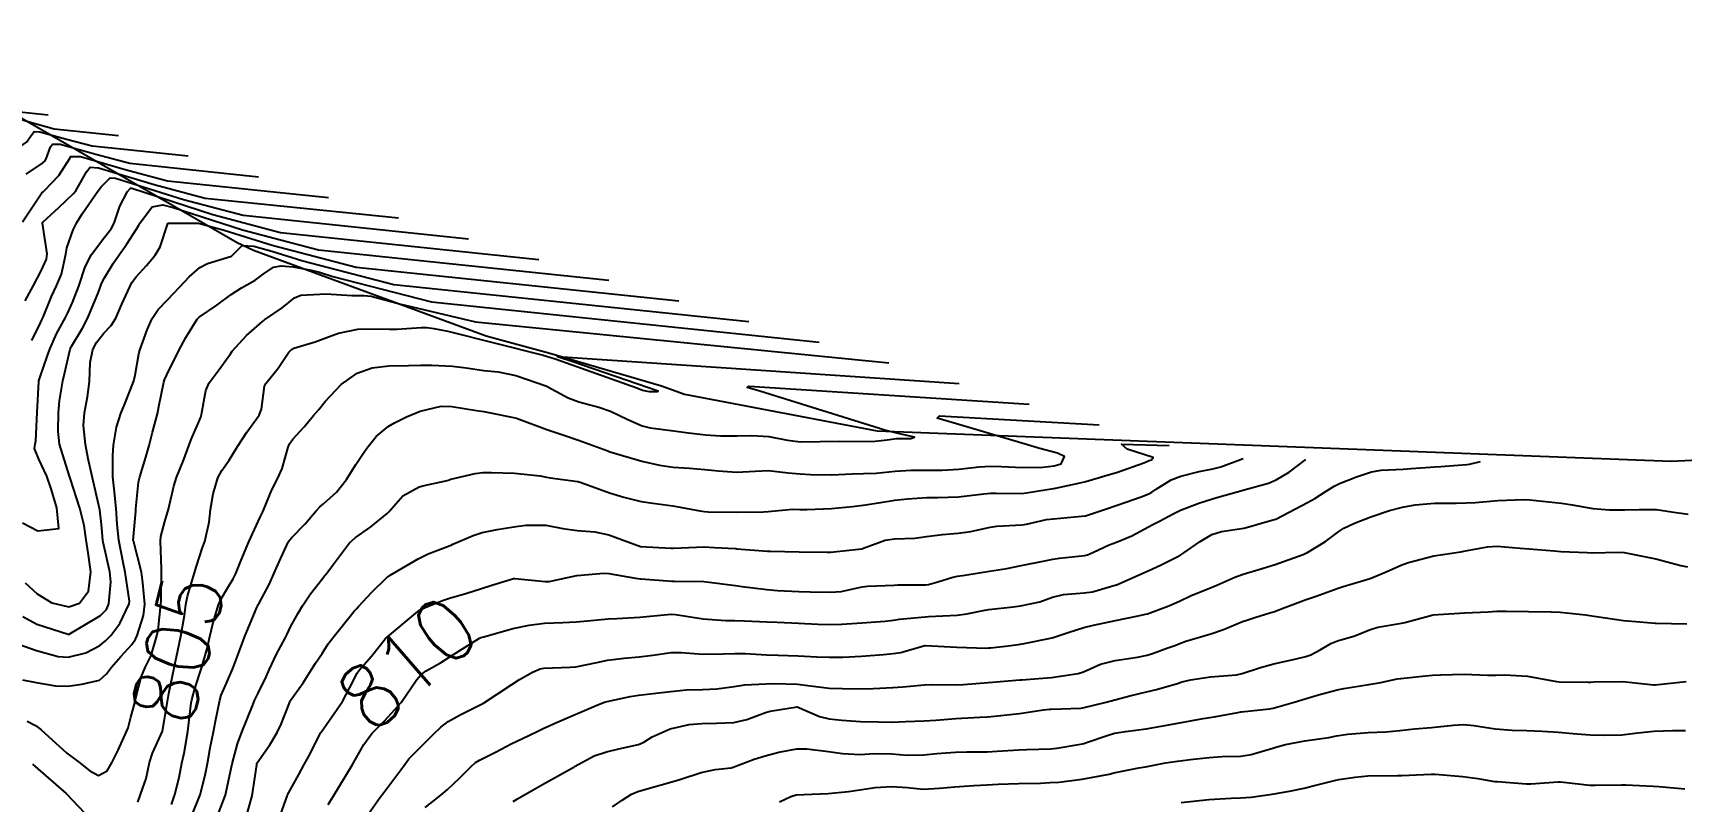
# Model space of a CAD drawing. Header units: metres. Extents: x 307586 to 320046, y 7427249 to 7434250.
# Drawn here: x 319558.4 to 319662.3, y 7429482.7 to 7429531.1 of the extents above; entities that cross this region are included whole.
import ezdxf
from ezdxf.enums import TextEntityAlignment as Align

# ---------------------------------------------------------------- set-up
doc = ezdxf.new("R2010")
doc.units = ezdxf.units.M
doc.header["$MEASUREMENT"] = 0
for name, color, linetype in [('Area', 45, 'Continuous'), ('Cotas', 45, 'Continuous'), ('Curvas de Nivel 1m', 11, 'Continuous'), ('Curvas de Nivel 5m', 15, 'Continuous')]:
    doc.layers.add(name, color=color, linetype=linetype)
doc.styles.add('Style-STANDARD', font='STANDARD.shx')

msp = doc.modelspace()

# ---------------------------------------------------------------- linework, layer by layer
at = {"layer": 'Area'}
msp.add_polyline3d([(319454.42, 7429616.79, 781.45), (319463.46, 7429607.41, 785.79), (319474.01, 7429595.59, 781.68), (319485.34, 7429582.78, 782.51), (319500.49, 7429566.87, 792.7), (319503.36, 7429563.78, 807.25), (319505.71, 7429561.7, 800.58), (319509.48, 7429558.21, 800.65), (319512.43, 7429555.23, 798.11), (319514.95, 7429552.85, 812.36), (319521.06, 7429547.78, 808.47), (319525.57, 7429544.29, 801.18), (319571.24, 7429517.91, 802.88), (319572.27, 7429517.44, 803.48), (319586.92, 7429512.02, 806.91), (319590.94, 7429510.93, 807.08), (319597.97, 7429508.88, 807.16), (319599.42, 7429508.36, 806.86), (319611.57, 7429506.03, 808.17), (319661.62, 7429504.12, 813.03), (319668.94, 7429504.48, 812.12)], dxfattribs=at)
at = {"layer": 'Curvas de Nivel 1m', "flags": 128}
for points, elevation in [([(319551.28, 7429529.17), (319551.45, 7429528.86), (319552.08, 7429527.29), (319552.54, 7429525.72), (319552.66, 7429525.28), (319552.96, 7429524.37), (319553.47, 7429523.78), (319554.95, 7429523.43), (319556.71, 7429523.48), (319556.96, 7429523.55), (319557.94, 7429524.24), (319558.21, 7429524.59), (319558.43, 7429524.91), (319558.8, 7429524.9), (319560.47, 7429524.43), (319562.08, 7429524), (319568.15, 7429523.37)], 794), ([(319552.53, 7429528.52), (319553.14, 7429527.28), (319553.66, 7429525.95), (319554.03, 7429525.26), (319554.48, 7429524.77), (319554.97, 7429524.61), (319555.53, 7429524.68), (319556.82, 7429525.23), (319556.91, 7429525.3), (319557.28, 7429525.69), (319557.52, 7429525.69), (319558.65, 7429525.37), (319559.7, 7429525.09), (319563.74, 7429524.67)], 793), ([(319553.77, 7429527.88), (319554.07, 7429527.26), (319554.37, 7429526.64), (319554.98, 7429526.15), (319555.91, 7429526.31), (319556.12, 7429526.48), (319556.24, 7429526.48), (319556.8, 7429526.32), (319557.32, 7429526.18), (319559.32, 7429525.97)], 792), ([(319557.7, 7429519.22), (319558.92, 7429521.04), (319559, 7429521.12), (319559.09, 7429521.2), (319559.98, 7429522.14), (319560.66, 7429523.18), (319560.72, 7429523.3), (319560.73, 7429523.33), (319561.35, 7429523.33), (319564.17, 7429522.52), (319566.84, 7429521.81), (319576.99, 7429520.76)], 796), ([(319557.86, 7429514.23), (319558.39, 7429515.21), (319558.87, 7429516.12), (319559.22, 7429516.86), (319559.26, 7429517.2), (319558.96, 7429519.14), (319558.98, 7429519.2), (319559.99, 7429520.12), (319560.92, 7429521.01), (319561.05, 7429521.18), (319561.74, 7429522.37), (319561.97, 7429522.66), (319562.49, 7429522.63), (319566, 7429521.58), (319569.22, 7429520.72), (319581.4, 7429519.46)], 797), ([(319557.69, 7429500.23), (319558.67, 7429499.73), (319559.98, 7429499.88), (319559.87, 7429501.19), (319559.5, 7429502.39), (319559.23, 7429503.19), (319558.72, 7429504.26), (319558.46, 7429504.93), (319558.49, 7429505.2), (319558.53, 7429505.41), (319558.62, 7429507.2), (319558.73, 7429509.15), (319558.73, 7429509.2), (319558.78, 7429509.39), (319559.26, 7429510.73), (319559.43, 7429511.19), (319559.85, 7429512.15), (319560.41, 7429513.18), (319560.55, 7429513.47), (319560.84, 7429514.14), (319561.24, 7429515.17), (319561.65, 7429516.39), (319562.05, 7429517.16), (319562.89, 7429518.28), (319563.28, 7429518.77), (319563.47, 7429519.14), (319563.84, 7429520.21), (319564.32, 7429521.14), (319564.51, 7429521.35), (319564.58, 7429521.34), (319569.7, 7429519.67), (319573.97, 7429518.54), (319590.24, 7429516.85)], 799), ([(319558.29, 7429511.73), (319558.83, 7429512.86), (319558.94, 7429513.09), (319559, 7429513.2), (319559.53, 7429514.51), (319559.84, 7429515.19), (319560.15, 7429515.91), (319560.43, 7429517.18), (319560.5, 7429517.57), (319560.9, 7429518.72), (319561.12, 7429519.18), (319561.46, 7429519.73), (319562.45, 7429521.16), (319562.66, 7429521.42), (319563.23, 7429522), (319563.55, 7429521.97), (319567.85, 7429520.63), (319571.6, 7429519.63), (319585.82, 7429518.15)], 798), ([(319557.72, 7429494.33), (319558.6, 7429493.86), (319560.57, 7429493.21), (319560.59, 7429493.2), (319560.64, 7429493.22), (319562.61, 7429494.39), (319562.99, 7429494.77), (319563.14, 7429495.14), (319563.26, 7429496.51), (319563.2, 7429497.14), (319562.79, 7429499.02), (319562.77, 7429499.15), (319562.67, 7429500.13), (319562.58, 7429501.05), (319562.56, 7429501.15), (319562.51, 7429501.33), (319562.08, 7429503.16), (319561.84, 7429504.28), (319561.66, 7429505.17), (319561.54, 7429506.38), (319561.6, 7429507.17), (319561.79, 7429508.19), (319561.92, 7429509.16), (319561.97, 7429510.34), (319562.14, 7429511.16), (319562.36, 7429511.61), (319562.82, 7429512.2), (319563.29, 7429512.68), (319563.58, 7429513.14), (319563.96, 7429514.02), (319564.47, 7429515.13), (319564.6, 7429515.39), (319564.86, 7429515.74), (319565.52, 7429516.47), (319566.07, 7429517.12), (319566.37, 7429517.64), (319566.86, 7429519.11), (319566.88, 7429519.13), (319568.79, 7429519.14), (319570.4, 7429518.7), (319573.44, 7429517.75), (319578.73, 7429516.36), (319599.07, 7429514.24)], 801), ([(319557.09, 7429492.71), (319558.58, 7429492.2), (319559.94, 7429491.82), (319560.57, 7429491.77), (319561.69, 7429492.05), (319562.58, 7429492.51), (319562.94, 7429492.8), (319563.27, 7429493.14), (319563.84, 7429493.9), (319564.43, 7429495.13), (319564.45, 7429495.3), (319564.16, 7429497.13), (319564.04, 7429497.74), (319563.76, 7429499.14), (319563.66, 7429500.15), (319563.6, 7429501.14), (319563.47, 7429502.38), (319563.4, 7429503.14), (319563.39, 7429504.48), (319563.44, 7429505.14), (319563.62, 7429506.27), (319563.89, 7429507.14), (319564.15, 7429507.75), (319564.7, 7429509.13), (319564.72, 7429509.19), (319564.79, 7429509.54), (319565.04, 7429510.89), (319565.1, 7429511.13), (319565.55, 7429512.4), (319565.88, 7429513.12), (319566.26, 7429513.69), (319566.84, 7429514.31), (319567.6, 7429515.1), (319568.21, 7429515.74), (319568.87, 7429516.34), (319569.35, 7429516.6), (319570.88, 7429517.06), (319571.54, 7429517.72), (319572.29, 7429517.68), (319573.41, 7429517.37), (319575.36, 7429516.76), (319581.11, 7429515.27), (319603.49, 7429512.94)], 802), ([(319557.69, 7429490.35), (319558.55, 7429490.18), (319559.78, 7429489.96), (319560.55, 7429489.94), (319561.44, 7429490.06), (319562.55, 7429490.32), (319562.99, 7429490.71), (319563.3, 7429491.14), (319563.9, 7429491.81), (319564.58, 7429492.57), (319564.82, 7429492.9), (319564.92, 7429493.13), (319565.33, 7429494.4), (319565.4, 7429495.12), (319565.29, 7429496.46), (319565.2, 7429497.12), (319564.69, 7429499.11), (319564.68, 7429499.13), (319564.84, 7429500.97), (319564.85, 7429501.13), (319565.02, 7429502.81), (319565.09, 7429503.13), (319565.48, 7429504.37), (319565.69, 7429505.12), (319565.9, 7429505.96), (319566.2, 7429507.12), (319566.3, 7429507.58), (319566.61, 7429509.11), (319566.65, 7429509.25), (319566.79, 7429509.57), (319567.56, 7429511.1), (319567.99, 7429511.92), (319568.71, 7429513.08), (319568.83, 7429513.2), (319569.95, 7429513.96), (319570.85, 7429514.64), (319571.5, 7429515.05), (319572.37, 7429515.53), (319572.87, 7429515.91), (319573.53, 7429516.37), (319574.01, 7429516.45), (319574.77, 7429516.38), (319575.9, 7429516.18), (319576.41, 7429516.04), (319577.26, 7429515.78), (319583.49, 7429514.18), (319607.91, 7429511.64)], 803), ([(319557.99, 7429487.74), (319558.52, 7429487.46), (319558.86, 7429487.2), (319560.5, 7429485.72), (319561.23, 7429485.17), (319561.94, 7429484.61), (319562.48, 7429484.31), (319563.03, 7429484.6), (319563.36, 7429485.14), (319563.73, 7429485.91), (319564.28, 7429487.13), (319564.35, 7429487.31), (319564.53, 7429487.98), (319564.77, 7429488.9), (319564.82, 7429489.13), (319565.17, 7429490.51), (319565.43, 7429491.12), (319565.81, 7429491.88), (319566.17, 7429493.11), (319566.24, 7429493.47), (319566.42, 7429495.11), (319566.43, 7429495.3), (319566.45, 7429497.11), (319566.45, 7429497.31), (319566.39, 7429499.11), (319566.41, 7429499.37), (319566.68, 7429500.33), (319566.9, 7429501.11), (319567.24, 7429502.56), (319567.4, 7429503.1), (319567.86, 7429504.23), (319568.19, 7429505.09), (319568.34, 7429505.49), (319568.75, 7429506.46), (319568.94, 7429506.9), (319568.99, 7429507.08), (319569.26, 7429508.59), (319569.47, 7429509.07), (319570.03, 7429509.83), (319570.8, 7429510.9), (319570.92, 7429511.06), (319571.82, 7429512.05), (319572.83, 7429512.94), (319572.89, 7429512.97), (319572.96, 7429513.03), (319574.06, 7429513.8), (319574.85, 7429514.43), (319575.25, 7429514.6), (319576.85, 7429514.67), (319578.45, 7429514.57), (319578.85, 7429514.57), (319579.22, 7429514.58), (319579.68, 7429514.53), (319581.47, 7429514.05), (319586.25, 7429512.91), (319612.32, 7429510.33)], 804), ([(319567.09, 7429482.48), (319567.29, 7429483.1), (319567.57, 7429484.18), (319567.75, 7429485.09), (319567.88, 7429485.71), (319568.11, 7429487.09), (319568.34, 7429488.89), (319568.38, 7429489.08), (319568.55, 7429489.72), (319568.87, 7429490.76), (319568.98, 7429491.08), (319569.33, 7429492.32), (319569.5, 7429493.07), (319569.71, 7429493.96), (319570.05, 7429495.07), (319570.23, 7429495.45), (319570.63, 7429496.13), (319570.98, 7429496.71), (319571.15, 7429497.05), (319571.49, 7429497.88), (319571.97, 7429499.04), (319572.68, 7429500.6), (319572.82, 7429500.89), (319572.89, 7429501.03), (319573.41, 7429502.32), (319573.77, 7429503.02), (319574.06, 7429503.67), (319574.44, 7429505.01), (319574.53, 7429505.22), (319574.74, 7429505.51), (319575.46, 7429506.3), (319576.05, 7429507), (319576.37, 7429507.39), (319576.77, 7429507.88), (319577.79, 7429508.97), (319578.79, 7429509.68), (319579.73, 7429510.02), (319580.79, 7429510.14), (319582.04, 7429510.16), (319582.8, 7429510.19), (319583.5, 7429510.19), (319584.8, 7429510.11), (319585.67, 7429510.01), (319586.79, 7429509.85), (319587.68, 7429509.75), (319588.79, 7429509.53), (319590.75, 7429508.86), (319590.78, 7429508.84), (319590.82, 7429508.82), (319592.1, 7429508.13), (319592.77, 7429507.87), (319594.02, 7429507.53), (319594.77, 7429507.27), (319595.85, 7429506.76), (319596.76, 7429506.36), (319597.26, 7429506.23), (319598.75, 7429506.04), (319599.52, 7429505.94), (319600.75, 7429505.79), (319601.7, 7429505.73), (319602.75, 7429505.72), (319603.67, 7429505.74), (319604.75, 7429505.69), (319605.93, 7429505.45), (319606.74, 7429505.34), (319607.99, 7429505.37), (319609.18, 7429505.38), (319610.38, 7429505.37), (319611.46, 7429505.39), (319612.2, 7429505.47), (319612.8, 7429505.55), (319613.69, 7429505.55), (319613.92, 7429505.64), (319612.91, 7429505.87), (319612.32, 7429506.01), (319612.06, 7429506.08), (319604.17, 7429508.54), (319603.39, 7429508.78), (319603.51, 7429508.85), (319621.16, 7429507.72)], 806), ([(319568.46, 7429482), (319568.78, 7429482.77), (319568.89, 7429483.08), (319569.22, 7429484.33), (319569.37, 7429485.07), (319569.53, 7429486.05), (319569.74, 7429487.07), (319569.87, 7429487.73), (319570.13, 7429489.06), (319570.23, 7429489.38), (319570.55, 7429490.12), (319570.96, 7429491.05), (319571.39, 7429492.24), (319571.7, 7429493.04), (319572.48, 7429494.9), (319572.54, 7429495.03), (319572.56, 7429495.08), (319572.62, 7429495.18), (319573.26, 7429496.39), (319573.55, 7429497.02), (319573.88, 7429497.79), (319574.45, 7429499.01), (319574.53, 7429499.15), (319574.67, 7429499.32), (319575.51, 7429500.17), (319576.21, 7429500.99), (319576.44, 7429501.24), (319576.69, 7429501.46), (319577.5, 7429502.18), (319578.13, 7429502.97), (319578.72, 7429503.91), (319579.14, 7429504.55), (319579.41, 7429504.95), (319580, 7429505.69), (319580.75, 7429506.31), (319581.15, 7429506.54), (319581.9, 7429506.92), (319582.77, 7429507.27), (319584.08, 7429507.59), (319584.77, 7429507.58), (319586.32, 7429507.32), (319586.77, 7429507.25), (319587.1, 7429507.2), (319588.76, 7429506.86), (319588.84, 7429506.84), (319590.75, 7429506.12), (319591.77, 7429505.79), (319592.74, 7429505.46), (319594.6, 7429504.77), (319594.73, 7429504.72), (319594.8, 7429504.7), (319596.73, 7429504.13), (319597.86, 7429503.87), (319598.72, 7429503.75), (319599.75, 7429503.68), (319600.72, 7429503.61), (319601.55, 7429503.52), (319602.72, 7429503.43), (319603.88, 7429503.5), (319604.72, 7429503.53), (319605.96, 7429503.4), (319606.72, 7429503.32), (319607.38, 7429503.28), (319608.72, 7429503.26), (319609.99, 7429503.32), (319610.72, 7429503.34), (319611.52, 7429503.37), (319612.72, 7429503.49), (319613.71, 7429503.55), (319614.72, 7429503.56), (319615.68, 7429503.57), (319616.72, 7429503.62), (319618, 7429503.76), (319618.73, 7429503.81), (319619.41, 7429503.79), (319620.73, 7429503.72), (319622.02, 7429503.74), (319622.73, 7429503.83), (319623.18, 7429503.97), (319623.38, 7429504.42), (319622.94, 7429504.63), (319621.75, 7429504.95), (319621.06, 7429505.15), (319616.93, 7429506.37), (319615.36, 7429506.83), (319615.51, 7429506.98), (319625.57, 7429506.42)], 807), ([(319569.92, 7429481.6), (319570.47, 7429483.02), (319570.49, 7429483.05), (319570.5, 7429483.08), (319570.91, 7429485.05), (319571.25, 7429486.31), (319571.52, 7429487.05), (319572.2, 7429488.7), (319572.33, 7429489.03), (319572.55, 7429489.51), (319573.05, 7429490.54), (319573.27, 7429491.02), (319573.68, 7429491.91), (319574.27, 7429493.01), (319574.38, 7429493.23), (319574.6, 7429493.68), (319575.07, 7429494.54), (319575.35, 7429495), (319575.85, 7429495.77), (319576.64, 7429496.76), (319576.74, 7429496.89), (319576.82, 7429496.99), (319577.3, 7429497.63), (319578.32, 7429498.97), (319578.67, 7429499.3), (319579.65, 7429499.98), (319580.68, 7429500.82), (319580.79, 7429500.94), (319581.68, 7429501.94), (319582.71, 7429502.5), (319583.02, 7429502.59), (319584.38, 7429502.89), (319584.64, 7429502.96), (319584.71, 7429502.99), (319586.23, 7429503.36), (319586.72, 7429503.41), (319587.27, 7429503.41), (319588.72, 7429503.38), (319590.33, 7429503.21), (319590.72, 7429503.12), (319590.97, 7429503.07), (319592.71, 7429502.84), (319592.92, 7429502.79), (319594.7, 7429502.13), (319595.61, 7429501.86), (319596.7, 7429501.59), (319597.43, 7429501.48), (319598.7, 7429501.32), (319600.4, 7429501), (319600.7, 7429500.95), (319600.93, 7429500.93), (319602.7, 7429500.91), (319604.42, 7429500.93), (319604.7, 7429500.95), (319606.23, 7429501.1), (319606.7, 7429501.09), (319607.14, 7429501.07), (319608.7, 7429501.15), (319610.02, 7429501.27), (319610.7, 7429501.36), (319611.65, 7429501.51), (319612.7, 7429501.67), (319613.49, 7429501.76), (319614.71, 7429501.84), (319615.39, 7429501.84), (319616.71, 7429501.88), (319618.29, 7429502.06), (319618.71, 7429502.11), (319619.08, 7429502.1), (319620.71, 7429502.09), (319622.69, 7429502.41), (319622.71, 7429502.41), (319622.73, 7429502.41), (319622.81, 7429502.43), (319624.37, 7429502.76), (319624.72, 7429502.85), (319625.92, 7429503.2), (319626.72, 7429503.43), (319628.39, 7429504.03), (319628.73, 7429504.17), (319628.87, 7429504.22), (319628.98, 7429504.36), (319627.34, 7429504.89), (319626.97, 7429505.2), (319629.99, 7429505.12)], 808), ([(319571.8, 7429481.69), (319572.17, 7429483.03), (319572.46, 7429484.99), (319572.46, 7429485.03), (319572.47, 7429485.05), (319572.49, 7429485.11), (319573.29, 7429486.24), (319573.75, 7429487.02), (319574, 7429487.55), (319574.54, 7429488.94), (319574.56, 7429488.99), (319574.58, 7429489.01), (319575.4, 7429490.16), (319575.91, 7429491), (319576.17, 7429491.4), (319576.58, 7429492.01), (319576.97, 7429492.6), (319577.26, 7429492.98), (319578.61, 7429494.67), (319578.75, 7429494.82), (319578.87, 7429494.96), (319579.71, 7429495.87), (319580.64, 7429496.78), (319580.73, 7429496.85), (319580.87, 7429496.94), (319582.65, 7429497.98), (319583.28, 7429498.28), (319584.66, 7429498.82), (319584.72, 7429498.84), (319584.83, 7429498.89), (319586.1, 7429499.45), (319586.67, 7429499.62), (319587.62, 7429499.81), (319588.67, 7429499.98), (319589.42, 7429500.09), (319590.68, 7429500.1), (319591.75, 7429499.88), (319592.67, 7429499.75), (319593.78, 7429499.67), (319594.67, 7429499.48), (319596.66, 7429498.75), (319598.58, 7429498.64), (319598.66, 7429498.64), (319598.74, 7429498.64), (319600.19, 7429498.7), (319600.64, 7429498.72), (319600.66, 7429498.73), (319601.32, 7429498.69), (319602.62, 7429498.63), (319602.66, 7429498.62), (319602.72, 7429498.61), (319604.66, 7429498.46), (319604.86, 7429498.45), (319606.66, 7429498.42), (319608.43, 7429498.38), (319608.66, 7429498.39), (319608.85, 7429498.41), (319610.4, 7429498.58), (319610.64, 7429498.61), (319610.66, 7429498.62), (319612.09, 7429499.14), (319612.67, 7429499.23), (319613.94, 7429499.27), (319614.68, 7429499.37), (319615.7, 7429499.5), (319616.68, 7429499.58), (319617.48, 7429499.7), (319618.69, 7429499.96), (319619.13, 7429500.03), (319620.69, 7429500.12), (319620.98, 7429500.16), (319622.26, 7429500.44), (319622.69, 7429500.5), (319624.46, 7429500.65), (319624.7, 7429500.69), (319625.98, 7429501.11), (319626.7, 7429501.35), (319628.21, 7429501.87), (319628.71, 7429502.07), (319628.9, 7429502.17), (319629.17, 7429502.36), (319630.12, 7429502.95), (319630.72, 7429503.19), (319631.87, 7429503.47), (319632.73, 7429503.65), (319633.25, 7429503.78), (319634.64, 7429504.29)], 809), ([(319576.97, 7429482.47), (319577.29, 7429482.98), (319578.49, 7429484.96), (319579.21, 7429486.26), (319579.71, 7429486.95), (319580.11, 7429487.36), (319580.53, 7429487.77), (319581.57, 7429488.92), (319582.56, 7429490.36), (319582.8, 7429490.66), (319583.15, 7429490.9), (319584.05, 7429491.41), (319584.58, 7429491.74), (319585.27, 7429492.19), (319586.33, 7429492.87), (319586.5, 7429492.96), (319586.59, 7429493), (319586.78, 7429493.05), (319588.6, 7429493.57), (319589.64, 7429493.79), (319590.6, 7429493.91), (319591.76, 7429493.96), (319592.6, 7429493.99), (319593.32, 7429494.07), (319594.61, 7429494.19), (319595.16, 7429494.21), (319596.61, 7429494.29), (319598.36, 7429494.47), (319598.61, 7429494.49), (319598.87, 7429494.46), (319600.61, 7429494.18), (319602.02, 7429494.09), (319602.61, 7429494.08), (319603.21, 7429494.07), (319604.61, 7429494), (319605.28, 7429493.97), (319606.61, 7429493.91), (319607.84, 7429493.85), (319608.61, 7429493.83), (319609.34, 7429493.86), (319610.61, 7429493.93), (319612.09, 7429494.04), (319612.61, 7429494.1), (319612.99, 7429494.16), (319614.61, 7429494.32), (319614.81, 7429494.33), (319616.61, 7429494.42), (319617.23, 7429494.5), (319618.37, 7429494.73), (319618.62, 7429494.77), (319620.14, 7429494.94), (319620.62, 7429495), (319621.82, 7429495.25), (319622.63, 7429495.55), (319623.32, 7429495.73), (319624.63, 7429495.82), (319625.15, 7429495.89), (319626.64, 7429496.32), (319626.69, 7429496.34), (319626.82, 7429496.39), (319628.65, 7429497.22), (319629.43, 7429497.58), (319630.66, 7429498.19), (319630.9, 7429498.34), (319631.93, 7429499.07), (319632.68, 7429499.51), (319633.29, 7429499.7), (319634.69, 7429499.91), (319635, 7429499.98), (319636.02, 7429500.28), (319636.54, 7429500.42), (319636.7, 7429500.48), (319637.14, 7429500.71), (319638.71, 7429501.52), (319639.17, 7429501.77), (319639.88, 7429502.23), (319640.38, 7429502.56), (319640.72, 7429502.72), (319641.79, 7429503.14), (319642.73, 7429503.46), (319643.35, 7429503.56), (319644.73, 7429503.63), (319645.24, 7429503.66), (319646.74, 7429503.76), (319647.1, 7429503.79), (319648.74, 7429503.91), (319648.92, 7429503.94), (319649.6, 7429504.11)], 811), ([(319579.51, 7429481.9), (319580.25, 7429482.94), (319580.35, 7429483.07), (319580.48, 7429483.24), (319581.73, 7429484.92), (319582.06, 7429485.35), (319582.51, 7429485.83), (319583.06, 7429486.36), (319583.58, 7429486.9), (319584.06, 7429487.36), (319584.53, 7429487.72), (319585.28, 7429488.13), (319586.54, 7429488.76), (319586.75, 7429488.87), (319588.55, 7429490.04), (319589.03, 7429490.36), (319589.85, 7429490.83), (319590.34, 7429491.04), (319590.57, 7429491.08), (319592.23, 7429491.13), (319592.57, 7429491.16), (319593.91, 7429491.44), (319594.57, 7429491.57), (319595.62, 7429491.71), (319596.58, 7429491.8), (319597.43, 7429491.89), (319598.58, 7429492.06), (319599.23, 7429492.07), (319600.59, 7429491.96), (319601.87, 7429491.97), (319602.59, 7429492.01), (319603.25, 7429492), (319604.59, 7429491.92), (319605.34, 7429491.89), (319606.59, 7429491.85), (319607.78, 7429491.8), (319608.58, 7429491.77), (319609.41, 7429491.77), (319610.59, 7429491.83), (319611.97, 7429491.94), (319612.59, 7429492), (319613.06, 7429492.07), (319614.59, 7429492.5), (319614.62, 7429492.51), (319616.59, 7429492.4), (319618.45, 7429492.34), (319618.59, 7429492.35), (319618.71, 7429492.36), (319619.66, 7429492.47), (319620.49, 7429492.57), (319620.59, 7429492.58), (319620.74, 7429492.6), (319622.6, 7429492.98), (319623.68, 7429493.34), (319624.61, 7429493.65), (319625.22, 7429493.79), (319626.61, 7429494.08), (319628.02, 7429494.37), (319628.5, 7429494.48), (319628.62, 7429494.51), (319629.96, 7429495.01), (319630.63, 7429495.3), (319631.33, 7429495.63), (319632.64, 7429496.17), (319632.74, 7429496.21), (319632.98, 7429496.31), (319634.12, 7429496.82), (319634.65, 7429497.01), (319635.63, 7429497.3), (319636.66, 7429497.62), (319638.43, 7429498.24), (319638.59, 7429498.32), (319638.66, 7429498.35), (319639.84, 7429499.07), (319640.68, 7429499.69), (319641, 7429499.9), (319641.66, 7429500.21), (319642.7, 7429500.61), (319643.87, 7429501.01), (319644.7, 7429501.23), (319645.5, 7429501.37), (319646.71, 7429501.47), (319648.07, 7429501.49), (319648.71, 7429501.5), (319649.29, 7429501.53), (319650.71, 7429501.65), (319652.34, 7429501.71), (319652.71, 7429501.69), (319653.13, 7429501.65), (319654.71, 7429501.47), (319655.38, 7429501.37), (319656.7, 7429501.14), (319657.75, 7429501.06), (319658.7, 7429501.05), (319659.62, 7429501.08), (319660.7, 7429501.07), (319661.66, 7429500.93), (319662.7, 7429500.78)], 812), ([(319583.08, 7429482.29), (319583.86, 7429482.9), (319584.19, 7429483.18), (319584.48, 7429483.42), (319585.24, 7429484.13), (319585.99, 7429484.88), (319586.25, 7429485.12), (319586.5, 7429485.28), (319587.56, 7429485.8), (319588.51, 7429486.3), (319588.87, 7429486.48), (319589.61, 7429486.83), (319590.22, 7429487.13), (319590.53, 7429487.27), (319591.37, 7429487.65), (319592.54, 7429488.16), (319592.98, 7429488.34), (319594, 7429488.78), (319594.38, 7429488.93), (319594.55, 7429488.98), (319596.01, 7429489.29), (319596.55, 7429489.37), (319597.26, 7429489.45), (319598.55, 7429489.61), (319599.56, 7429489.7), (319600.56, 7429489.74), (319601.47, 7429489.78), (319602.56, 7429489.92), (319603.21, 7429490.02), (319604.56, 7429490.09), (319605.11, 7429490.1), (319606.56, 7429490.06), (319607.2, 7429489.98), (319608.56, 7429489.82), (319609.36, 7429489.79), (319610.56, 7429489.78), (319611.33, 7429489.8), (319612.56, 7429489.86), (319613.2, 7429489.9), (319614.57, 7429490.02), (319615.04, 7429490.05), (319616.57, 7429490.03), (319617.02, 7429490.05), (319618.57, 7429490.18), (319618.84, 7429490.2), (319620.57, 7429490.34), (319620.69, 7429490.34), (319622.02, 7429490.44), (319622.57, 7429490.49), (319624.25, 7429490.74), (319624.58, 7429490.84), (319625.66, 7429491.32), (319626.58, 7429491.56), (319627.99, 7429491.77), (319628.59, 7429491.9), (319628.93, 7429492.01), (319629.91, 7429492.35), (319630.4, 7429492.53), (319630.6, 7429492.6), (319631.03, 7429492.77), (319632.6, 7429493.25), (319633.4, 7429493.51), (319634.61, 7429494.01), (319634.81, 7429494.09), (319635.38, 7429494.28), (319636.34, 7429494.56), (319636.63, 7429494.65), (319637.28, 7429494.91), (319638.63, 7429495.41), (319639.25, 7429495.62), (319640.64, 7429496.12), (319640.95, 7429496.22), (319642.65, 7429496.73), (319643.67, 7429497.16), (319644.66, 7429497.6), (319645.08, 7429497.74), (319646.66, 7429498.15), (319648.37, 7429498.42), (319648.67, 7429498.47), (319650.05, 7429498.73), (319650.67, 7429498.76), (319652.11, 7429498.64), (319652.67, 7429498.59), (319654.25, 7429498.47), (319654.67, 7429498.44), (319656.34, 7429498.36), (319656.67, 7429498.35), (319658.28, 7429498.39), (319658.67, 7429498.37), (319660.66, 7429497.98), (319662.24, 7429497.54), (319662.66, 7429497.46)], 813), ([(319588.63, 7429482.67), (319588.9, 7429482.84), (319589.89, 7429483.41), (319590.48, 7429483.75), (319592.37, 7429484.79), (319592.45, 7429484.84), (319592.49, 7429484.87), (319593.74, 7429485.55), (319594.51, 7429485.81), (319595.29, 7429485.99), (319596.52, 7429486.27), (319596.86, 7429486.41), (319597.39, 7429486.74), (319598.53, 7429487.25), (319599.72, 7429487.52), (319600.53, 7429487.59), (319601.45, 7429487.61), (319602.53, 7429487.65), (319603.37, 7429487.83), (319604.54, 7429488.28), (319604.83, 7429488.36), (319606.54, 7429488.63), (319607.95, 7429488.02), (319608.54, 7429487.88), (319609.34, 7429487.79), (319610.53, 7429487.72), (319611.66, 7429487.69), (319612.53, 7429487.68), (319613.37, 7429487.71), (319614.54, 7429487.75), (319615.27, 7429487.79), (319616.54, 7429487.9), (319618.04, 7429487.99), (319618.54, 7429488.01), (319618.98, 7429488.04), (319620.54, 7429488.21), (319622.07, 7429488.44), (319622.47, 7429488.5), (319622.54, 7429488.5), (319624.41, 7429488.55), (319624.55, 7429488.57), (319626.01, 7429488.94), (319626.55, 7429489.08), (319627.58, 7429489.35), (319628.56, 7429489.59), (319629.18, 7429489.73), (319630.57, 7429490.14), (319630.72, 7429490.19), (319631.33, 7429490.33), (319632.58, 7429490.53), (319634.22, 7429490.65), (319634.58, 7429490.73), (319635.74, 7429491.12), (319636.58, 7429491.34), (319638, 7429491.66), (319638.59, 7429491.81), (319638.91, 7429491.91), (319639.51, 7429492.23), (319640.18, 7429492.64), (319640.6, 7429492.8), (319641.69, 7429493.12), (319642.61, 7429493.5), (319643.13, 7429493.67), (319644.62, 7429493.91), (319644.83, 7429493.95), (319645.62, 7429494.16), (319646.4, 7429494.38), (319646.63, 7429494.43), (319646.95, 7429494.47), (319648.63, 7429494.57), (319650.1, 7429494.63), (319650.63, 7429494.66), (319651.22, 7429494.68), (319652.63, 7429494.64), (319654.06, 7429494.62), (319654.63, 7429494.6), (319656.22, 7429494.44), (319656.63, 7429494.38), (319656.93, 7429494.33), (319658.62, 7429494.09), (319659.66, 7429493.99), (319660.62, 7429493.91), (319660.69, 7429493.91), (319662.62, 7429493.88)], 814), ([(319605.41, 7429482.64), (319606.13, 7429482.98), (319606.48, 7429483.08), (319606.95, 7429483.1), (319608.48, 7429483.18), (319609.76, 7429483.31), (319610.48, 7429483.4), (319611.46, 7429483.55), (319612.48, 7429483.62), (319613.48, 7429483.55), (319614.48, 7429483.45), (319615.51, 7429483.5), (319616.48, 7429483.6), (319617.67, 7429483.68), (319618.49, 7429483.73), (319619.2, 7429483.76), (319620.49, 7429483.81), (319621.88, 7429483.83), (319622.49, 7429483.86), (319623.02, 7429483.89), (319624.49, 7429484.07), (319626.21, 7429484.39), (319626.44, 7429484.45), (319626.49, 7429484.47), (319628.08, 7429484.79), (319628.5, 7429484.86), (319629.76, 7429485.1), (319630.51, 7429485.22), (319631.5, 7429485.34), (319632.51, 7429485.45), (319633.32, 7429485.5), (319634.51, 7429485.53), (319635.16, 7429485.64), (319636.52, 7429486.03), (319636.7, 7429486.09), (319637.32, 7429486.26), (319638.53, 7429486.49), (319640.04, 7429486.71), (319640.53, 7429486.8), (319641.24, 7429486.92), (319642.53, 7429487.02), (319643.65, 7429487.06), (319644.53, 7429487.15), (319645.44, 7429487.25), (319646.53, 7429487.34), (319647.9, 7429487.49), (319648.54, 7429487.53), (319649.18, 7429487.47), (319650.53, 7429487.25), (319651.61, 7429487.17), (319652.53, 7429487.14), (319653.49, 7429487.1), (319654.53, 7429487.05), (319655.44, 7429486.95), (319656.53, 7429486.87), (319657.38, 7429486.86), (319658.53, 7429486.88), (319659.53, 7429486.99), (319660.53, 7429487.11), (319661.72, 7429487.14), (319662.53, 7429487.14)], 816), ([(319630.74, 7429482.6), (319632.48, 7429482.79), (319633.9, 7429482.88), (319634.48, 7429482.9), (319635.15, 7429482.95), (319636.48, 7429483.13), (319637.56, 7429483.32), (319638.49, 7429483.51), (319639.07, 7429483.65), (319640.5, 7429484.01), (319640.67, 7429484.05), (319641.7, 7429484.2), (319642.5, 7429484.28), (319644.37, 7429484.3), (319644.5, 7429484.3), (319644.65, 7429484.31), (319646.51, 7429484.39), (319646.75, 7429484.39), (319648.5, 7429484.24), (319649.44, 7429484.11), (319650.5, 7429483.94), (319650.67, 7429483.92), (319652.5, 7429483.79), (319652.78, 7429483.79), (319654.5, 7429483.91), (319654.65, 7429483.9), (319656.5, 7429483.7), (319656.83, 7429483.69), (319658.5, 7429483.72), (319658.78, 7429483.72), (319660.5, 7429483.63), (319660.86, 7429483.61), (319662.5, 7429483.47)], 817)]:
    msp.add_lwpolyline(points, dxfattribs=dict(at, elevation=elevation))
at = {"layer": 'Curvas de Nivel 5m', "flags": 128}
for points, elevation in [([(319557.93, 7429522.22), (319558.95, 7429522.92), (319559.1, 7429523.05), (319559.18, 7429523.2), (319559.47, 7429523.94), (319559.58, 7429524.12), (319560.07, 7429524.12), (319562.32, 7429523.48), (319564.46, 7429522.91), (319572.57, 7429522.06)], 795), ([(319557.87, 7429496.45), (319558.62, 7429495.76), (319559.54, 7429495.19), (319560.61, 7429494.94), (319561.28, 7429495.17), (319561.85, 7429495.93), (319562.01, 7429497.16), (319561.84, 7429498.34), (319561.71, 7429499.16), (319561.58, 7429500.07), (319561.31, 7429501.17), (319560.71, 7429503.06), (319560.67, 7429503.18), (319560.64, 7429503.25), (319560.03, 7429505.19), (319559.94, 7429505.99), (319559.97, 7429507.19), (319560.02, 7429507.93), (319560.23, 7429509.19), (319560.34, 7429509.64), (319560.7, 7429511.18), (319560.72, 7429511.26), (319560.81, 7429511.4), (319561.47, 7429512.52), (319561.82, 7429513.17), (319562.48, 7429514.78), (319562.61, 7429515.15), (319562.68, 7429515.33), (319562.86, 7429515.68), (319563.42, 7429516.6), (319563.79, 7429517.14), (319564.25, 7429517.78), (319564.9, 7429518.8), (319565.03, 7429519), (319565.1, 7429519.13), (319565.87, 7429520.16), (319566.54, 7429520.3), (319567.19, 7429520.13), (319571.56, 7429518.71), (319576.35, 7429517.45), (319594.66, 7429515.55)], 800), ([(319564.96, 7429482.63), (319565.14, 7429483.12), (319565.49, 7429484.11), (319565.71, 7429485.12), (319565.9, 7429485.71), (319566.52, 7429487.11), (319566.85, 7429489.11), (319566.92, 7429489.48), (319567.26, 7429491.1), (319567.49, 7429492.19), (319567.68, 7429493.09), (319567.91, 7429494.39), (319568, 7429495.09), (319568.1, 7429495.61), (319568.54, 7429497.08), (319568.65, 7429497.44), (319569.05, 7429498.68), (319569.19, 7429499.07), (319569.46, 7429500.29), (319569.55, 7429501.07), (319569.71, 7429502.06), (319570.02, 7429503.07), (319570.26, 7429503.53), (319570.72, 7429504.2), (319571.26, 7429505.05), (319571.83, 7429505.96), (319572.62, 7429507.03), (319572.77, 7429507.41), (319572.95, 7429508.85), (319573.03, 7429509.03), (319573.82, 7429510), (319574.49, 7429511.01), (319574.65, 7429511.17), (319574.81, 7429511.25), (319576.15, 7429511.65), (319576.82, 7429511.9), (319577.61, 7429512.19), (319578.83, 7429512.45), (319579.3, 7429512.48), (319580.83, 7429512.45), (319581.31, 7429512.45), (319582.83, 7429512.55), (319583.19, 7429512.55), (319583.62, 7429512.5), (319584.51, 7429512.33), (319590.53, 7429510.82), (319590.8, 7429510.73), (319590.94, 7429510.68), (319591.33, 7429510.55), (319596.42, 7429508.75), (319596.78, 7429508.61), (319596.97, 7429508.56), (319597.21, 7429508.53), (319597.44, 7429508.52), (319597.7, 7429508.51), (319597.77, 7429508.54), (319592.4, 7429510.4), (319591.43, 7429510.71), (319591.4, 7429510.72), (319591.43, 7429510.72), (319616.74, 7429509.03)], 805), ([(319573.87, 7429481.6), (319574.38, 7429483.01), (319574.4, 7429483.08), (319574.48, 7429483.23), (319575.11, 7429484.38), (319575.46, 7429485), (319575.83, 7429485.67), (319576.49, 7429486.99), (319576.5, 7429487.01), (319576.52, 7429487.04), (319577.86, 7429488.97), (319578.56, 7429490.29), (319578.77, 7429490.75), (319578.92, 7429490.96), (319579.69, 7429491.83), (319580.59, 7429492.94), (319582.61, 7429494.65), (319582.76, 7429494.76), (319583.08, 7429494.91), (319584.17, 7429495.34), (319584.62, 7429495.49), (319585.7, 7429495.8), (319586.63, 7429496.1), (319587.22, 7429496.28), (319588.64, 7429496.74), (319588.74, 7429496.74), (319590.64, 7429496.55), (319590.9, 7429496.55), (319592.05, 7429496.8), (319592.64, 7429496.91), (319594.35, 7429497.07), (319594.65, 7429497.05), (319596.35, 7429496.75), (319596.64, 7429496.71), (319596.69, 7429496.7), (319598.64, 7429496.57), (319598.8, 7429496.56), (319600.64, 7429496.53), (319600.82, 7429496.51), (319602.64, 7429496.29), (319603.07, 7429496.23), (319604.63, 7429496.04), (319605.29, 7429495.98), (319606.63, 7429495.92), (319607.36, 7429495.89), (319608.63, 7429495.87), (319609.31, 7429495.92), (319610.64, 7429496.2), (319610.97, 7429496.24), (319612.64, 7429496.31), (319612.87, 7429496.32), (319614.64, 7429496.33), (319614.82, 7429496.35), (319615.41, 7429496.52), (319616.34, 7429496.82), (319616.65, 7429496.88), (319617.1, 7429496.95), (319618.65, 7429497.2), (319619.75, 7429497.37), (319620.65, 7429497.55), (319622.05, 7429497.83), (319622.66, 7429497.95), (319623.07, 7429498.02), (319624.66, 7429498.18), (319624.84, 7429498.23), (319625.22, 7429498.4), (319626.21, 7429498.85), (319626.67, 7429499.03), (319627.62, 7429499.43), (319628.69, 7429499.98), (319628.92, 7429500.12), (319629.37, 7429500.35), (319630.24, 7429500.8), (319630.7, 7429501.03), (319631.86, 7429501.48), (319632.71, 7429501.76), (319633.13, 7429501.88), (319634.65, 7429502.29), (319634.7, 7429502.31), (319634.71, 7429502.31), (319636.24, 7429502.75), (319636.72, 7429502.95), (319637.55, 7429503.44), (319638.6, 7429504.24)], 810), ([(319594.9, 7429482.33), (319595.49, 7429482.76), (319596.09, 7429483.14), (319596.48, 7429483.3), (319597.28, 7429483.54), (319598.48, 7429483.86), (319599.14, 7429484.06), (319600.49, 7429484.5), (319601.37, 7429484.69), (319602.37, 7429484.79), (319602.5, 7429484.83), (319603.83, 7429485.33), (319604.51, 7429485.55), (319605.38, 7429485.77), (319606.51, 7429485.99), (319607.14, 7429485.99), (319608.51, 7429485.82), (319609.4, 7429485.7), (319610.51, 7429485.64), (319611.39, 7429485.69), (319612.51, 7429485.67), (319613.46, 7429485.59), (319614.51, 7429485.61), (319615.34, 7429485.69), (319616.51, 7429485.77), (319617.22, 7429485.8), (319618.51, 7429485.81), (319619.15, 7429485.84), (319620.51, 7429485.93), (319621.02, 7429485.95), (319622.52, 7429486), (319622.9, 7429486.04), (319624.52, 7429486.3), (319624.61, 7429486.32), (319624.84, 7429486.41), (319626.08, 7429486.84), (319626.53, 7429486.97), (319627.24, 7429487.09), (319628.53, 7429487.25), (319629.48, 7429487.41), (319630.54, 7429487.6), (319632.13, 7429487.91), (319632.54, 7429487.97), (319632.83, 7429488.01), (319634.31, 7429488.29), (319634.5, 7429488.33), (319634.54, 7429488.33), (319636.31, 7429488.51), (319636.55, 7429488.55), (319637.86, 7429488.94), (319638.56, 7429489.15), (319639.4, 7429489.4), (319640.57, 7429489.7), (319640.99, 7429489.79), (319642.57, 7429490.04), (319642.7, 7429490.06), (319643.33, 7429490.18), (319644.35, 7429490.4), (319644.58, 7429490.43), (319646.14, 7429490.59), (319646.58, 7429490.63), (319647.1, 7429490.66), (319648.58, 7429490.7), (319650.05, 7429490.63), (319650.58, 7429490.63), (319651.14, 7429490.66), (319652.58, 7429490.57), (319654.4, 7429490.23), (319654.57, 7429490.21), (319656.4, 7429490.2), (319656.57, 7429490.2), (319656.75, 7429490.21), (319658.58, 7429490.24), (319660.52, 7429490.03), (319660.57, 7429490.03), (319660.62, 7429490.03), (319662.58, 7429490.24)], 815), ([(319558.32, 7429485.03), (319558.49, 7429484.88), (319560.44, 7429483.18), (319560.47, 7429483.15), (319562.36, 7429481.15)], 805)]:
    msp.add_lwpolyline(points, dxfattribs=dict(at, elevation=elevation))

# ---------------------------------------------------------------- texts
at = {"layer": 'Cotas', "style": 'Style-STANDARD'}
for s, rotation, p in [('805', 76.1536, (319567.5, 7429492.32, 805)), ('810', 41.0622, (319581.96, 7429491.42, 810))]:
    msp.add_text(s, height=4, rotation=rotation, dxfattribs=at).set_placement(p, align=Align.MIDDLE_CENTER)

doc.saveas('drawing.dxf')
